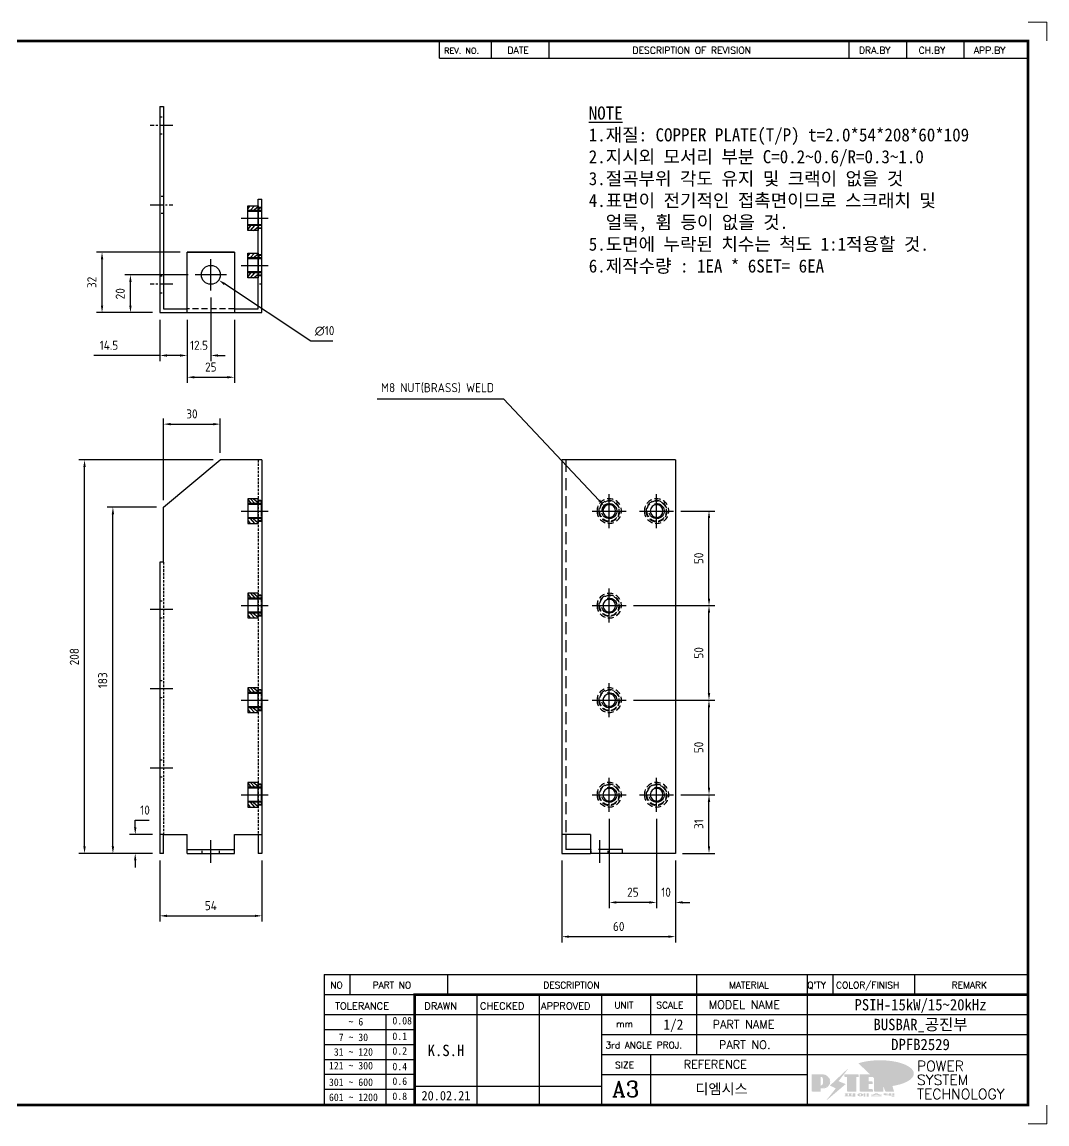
# Model space of a CAD drawing. Header units: millimetres. Extents: x 24815 to 37444, y -10619 to 6020.
# Drawn here: x 29705 to 30246, y -7723 to -7140 of the extents above; entities that cross this region are included whole.
import ezdxf
from ezdxf.enums import TextEntityAlignment as Align

# ---------------------------------------------------------------- set-up
doc = ezdxf.new("R2010")
doc.units = ezdxf.units.MM
for name, pattern in [('CENTER', [50.8, 31.75, -6.35, 6.35, -6.35]), ('CENTER1', [10, 7, -1, 1, -1]), ('HIDDEN', [9.525, 6.35, -3.175]), ('HIDDEN2', [4.7625, 3.175, -1.5875]), ('HIDDENX2', [19.05, 12.7, -6.35]), ('PHANTOMX2', [5, 2.5, -0.5, 0.5, -0.5, 0.5, -0.5])]:
    doc.linetypes.add(name, pattern=pattern)
for name, color, linetype in [('CENTER', 1, 'CENTER'), ('FORMAT-1', 7, 'Continuous'), ('line', 3, 'Continuous'), ('THIN', 3, 'Continuous')]:
    doc.layers.add(name, color=color, linetype=linetype)
doc.styles.add('h1', font='')
doc.styles.add('HAN', font='')
doc.styles.add('RC', font='ROMANC.SHX')
doc.styles.add('ROMANT', font='romant')
doc.styles.get("Standard").update_dxf_attribs({"font": 'ISOCP.SHX', "bigfont": 'WHGTXT.SHX'})
doc.styles.get('h1').set_extended_font_data('New Gulim')
doc.styles.get('HAN').set_extended_font_data('GulimChe')
doc.dimstyles.new('PS-1.5', dxfattribs={"dimscale": 1.5, "dimtxt": 3.2, "dimasz": 2.5, "dimexe": 2, "dimexo": 2.5, "dimgap": 2, "dimtad": 1, "dimtoh": 1, "dimrnd": 0.05, "dimzin": 12, "dimdsep": 46, "dimtxsty": 'Standard', "dimcen": 0, "dimclrt": 2, "dimazin": 3, "dimtfac": 1, "dimtofl": 0, "dimtmove": 0, "dimatfit": 3, "dimfxl": 0.18, "dimtolj": 1, "dimtzin": 0, "dimarcsym": 0})

# ---------------------------------------------------------------- blocks, each defined once
blk = doc.blocks.new('A$C5F1363BC')
at = {"color": 6}
for p, q in [((-1.8, 6.5), (-7.3, 6.5)), ((-7.3, 6.5), (-7.3, -6.5)), ((-1.8, -6.5), (-1.8, 6.5)), ((-7.3, -6.5), (-1.8, -6.5))]:
    blk.add_line(p, q, dxfattribs=at)
for p, q in [((-7.3, 6.27), (-5.73, 4)), ((-5.78, 6.5), (-3.48, 4)), ((-4.24, 6.5), (-1.8, 4.56)), ((-1.99, 6.5), (-1.8, 6.31)), ((-7.3, 4.03), (-7.27, 4)), ((0, 4), (-7.3, 4)), ((-1.8, 4.56), (-1.24, 4)), ((-0.24, 5.25), (0, 5.01)), ((0, -4), (-7.3, -4)), ((-7.3, -4.95), (-5.95, -6.5)), ((-6.01, -4), (-3.71, -6.5)), ((-4.46, -4), (-1.8, -6.16)), ((-2.22, -4), (-1.8, -4.42)), ((-1.8, -4.42), (-0.97, -5.25))]:
    blk.add_line(p, q)
at = {"color": 3}
for p, q in [((0, 3.5), (-7.3, 3.5)), ((0, -3.5), (-7.3, -3.5))]:
    blk.add_line(p, q, dxfattribs=at)
at = {"color": 6, "linetype": 'PHANTOMX2', "ltscale": 0.5}
for p, q in [((-0.3, 5.55), (-1.8, 5.55)), ((0, 5.25), (-0.3, 5.55)), ((0, -5.25), (0, 5.25)), ((-0.3, -5.55), (-1.8, -5.55)), ((0, -5.25), (-0.3, -5.55))]:
    blk.add_line(p, q, dxfattribs=at)
at = {"color": 42}
for p, q in [((0, 5.25), (-1.8, 5.25)), ((0, -5.25), (-1.8, -5.25))]:
    blk.add_line(p, q, dxfattribs=at)
at = {"layer": 'CENTER', "color": 1, "linetype": 'CENTER', "ltscale": 3}
blk.add_line((-10.79, 0), (3.49, 0), dxfattribs=at)
blk = doc.blocks.new('A$C3A6221F5')
at = {"color": 2, "linetype": 'HIDDEN2'}
for radius in [6.5, 5.55, 5.25]:
    blk.add_circle((0, 0), radius, dxfattribs=at)
blk.add_circle((0, 0), 3.32)
at = {"layer": 'CENTER', "color": 1, "linetype": 'CENTER', "ltscale": 3}
for p, q in [((0, -9), (0, 9)), ((9, 0), (-9, 0))]:
    blk.add_line(p, q, dxfattribs=at)
at = {"layer": 'CENTER'}
for p, q in [((0, -7), (0, 7)), ((7, 0), (-7, 0))]:
    blk.add_line(p, q, dxfattribs=at)
at = {"layer": 'THIN'}
blk.add_arc((0, 0), 4, 75, 345, dxfattribs=at)
blk = doc.blocks.new('t3')
for p, q in [((0, 15.88), (46.25, 15.88)), ((0, 15.88), (0, 0)), ((46.25, 15.88), (46.25, 0)), ((0, 0), (46.25, 0))]:
    blk.add_line(p, q)
at = {"color": 1, "style": 'h1'}
for s, p in [('이도면은 (주)피에스텍의', (1.4, 11.29)), ('자산으로서 불법 유출시', (1.4, 6.41)), ('법에 의하여 처벌됨.', (1.4, 1.52))]:
    blk.add_text(s, height=3, dxfattribs=at).set_placement(p)
blk = doc.blocks.new('new LOGO')
at = {"layer": 'line'}
h = blk.add_hatch(color=250, dxfattribs=at)
h.paths.add_polyline_path([(44.5, 69.4), (46.6, 69.4, -0.129793), (52, 68, 0.221832), (43.6, 71.9), (41.5, 71.9), (41.5, 27.9), (43.6, 27.9, 0.02048), (44.5, 28)], flags=17)
h.paths.add_polyline_path([(44.5, 13.9), (57.3, 13.9, 0.72362), (77.1, 73.9, -0.679777), (54.3, 16.4), (41.5, 16.4), (41.5, -0.1), (3, -0.1), (3, -2.6), (44.5, -2.6)])
h.paths.add_polyline_path([(117.9, 14.2), (71.5, -44.4), (77.1, -39.6), (120.8, 15.6), (92, 28.9), (173.3, 106), (177.5, 111.4), (89.1, 27.6)])
h.paths.add_polyline_path([(162.7, 71.9), (162.7, 69.4), (172.5, 69.4), (172.5, 71.9)], flags=17)
h.paths.add_polyline_path([(217.7, 69.4), (230.5, 69.4), (230.5, 80.4), (227.5, 80.4), (227.5, 71.9), (214.7, 71.9), (214.7, -0.1), (175.5, -0.1), (175.5, -2.6), (217.7, -2.6)])
h.paths.add_polyline_path([(297.8, 46.6), (294.8, 46.6), (294.8, 37.4), (276, 37.4), (276, 10.9), (279, 10.9), (279, 34.9), (297.8, 34.9)])
h.paths.add_polyline_path([(300, 8.4), (297, 8.4), (297, -0.1), (237.5, -0.1), (237.5, -2.6), (300, -2.6)])
h.paths.add_polyline_path([(297.8, 80.4), (294.8, 80.4), (294.8, 71.9), (276, 71.9), (276, 49.1), (279, 49.1), (279, 69.4), (297.8, 69.4)])
h.paths.add_polyline_path([(350.2, 80.4), (347.2, 80.4), (347.2, 61.6), (350.2, 63.5)])
h.paths.add_polyline_path([(350.2, 26.7), (347.2, 35.2), (347.2, -0.1), (308.5, -0.1), (308.5, -2.6), (350.2, -2.6)])
h.paths.add_polyline_path([(402.7, 80.4), (396.5, 80.4), (379.6, 66.8), (400.5, -0.1), (361.8, -0.1), (362.7, -2.6), (403.5, -2.6), (382.6, 64.3)])
blk.add_hatch(color=5, dxfattribs=at).paths.add_polyline_path([(166.3, 35), (131, 49), (180.4, 112.7), (92, 28.9), (120.8, 15.6), (74.4, -43)])
h = blk.add_hatch(color=253, dxfattribs=at)
edge = h.paths.add_edge_path()
edge.add_ellipse((333.9, 86.4), major_axis=(-165.9, 0), ratio=0.39426, start_angle=111.5127, end_angle=334.469)
edge.add_ellipse((314.1, 81.2), major_axis=(-153.7, 0), ratio=0.40699, start_angle=121.3066, end_angle=327.7437, ccw=False)
edge.add_line((394, 27.8), (394.7, 25.6))
h = blk.add_hatch(color=1, dxfattribs=at)
h.paths.add_polyline_path([(41.5, 16.4), (54.3, 16.4, 1), (54.3, 82.9), (0, 82.9), (0, -0.1), (41.5, -0.1)])
h.paths.add_polyline_path([(41.5, 27.9), (41.5, 71.9), (43.6, 71.9, -0.414214), (54.6, 60.9), (54.6, 38.9, -0.414214), (43.6, 27.9)], flags=16)
h.paths.add_polyline_path([(214.7, 71.9), (227.5, 71.9), (227.5, 82.9), (159.7, 82.9), (159.7, 71.9), (172.5, 71.9), (172.5, -0.1), (214.7, -0.1)])
h.paths.add_polyline_path([(276, 37.4), (294.8, 37.4), (294.8, 49.1), (276, 49.1), (276, 71.9), (294.8, 71.9), (294.8, 82.9), (234.5, 82.9), (234.5, -0.1), (297, -0.1), (297, 10.9), (276, 10.9)])
h.paths.add_polyline_path([(347.2, 35.2), (359.7, -0.1), (400.5, -0.1), (379.6, 66.8), (399.7, 82.9), (380.6, 82.9), (347.2, 61.6), (347.2, 82.9), (305.5, 82.9), (305.5, -0.1), (347.2, -0.1)])
h = blk.add_hatch(color=250, dxfattribs=at)
edge = h.paths.add_edge_path()
edge.add_ellipse((237.8, -17.6), major_axis=(-14.3, 0), ratio=0.526336, start_angle=192.2456, end_angle=269.0748)
edge.add_line((238.1, -10.1), (237.6, -10.1))
edge.add_ellipse((237.8, -17.6), major_axis=(-14.3, 0), ratio=0.526336, start_angle=270.9252, end_angle=449.0748)
edge.add_line((237.6, -25.1), (238.1, -25.1))
edge.add_ellipse((237.8, -17.6), major_axis=(-14.3, 0), ratio=0.526336, start_angle=450.9252, end_angle=527.7544)
edge.add_line((251.7, -19.2), (254.1, -19.2))
edge.add_line((254.1, -19.2), (254.1, -27.1))
edge.add_line((254.1, -27.1), (263.1, -27.1))
edge.add_line((263.1, -27.1), (263.1, -10.1))
edge.add_line((263.1, -10.1), (254.1, -10.1))
edge.add_line((254.1, -10.1), (254.1, -16))
edge.add_line((254.1, -16), (251.7, -16))
h.paths.add_polyline_path([(241, -16.4), (241, -18.7, -1), (234.4, -18.7), (234.4, -16.4, -1)], flags=16)
h.paths.add_polyline_path([(278.2, -10.1), (268.1, -10.1), (268.1, -27.1), (278.2, -27.1)])
h.paths.add_polyline_path([(310.3, -10.1), (310.3, -11.1, -0.157169), (289.3, -17.5), (294, -19.9, 0.128407), (316.3, -15.9, 0.128407), (338.6, -19.9), (343.3, -17.5, -0.157169), (322.2, -11.1), (322.2, -10.1)])
h.paths.add_polyline_path([(342.1, -25.1), (342.1, -22.3), (290.4, -22.3), (290.4, -25.1)])
h.paths.add_polyline_path([(352, -10.1), (352, -16.2, 0.414214), (354, -18.2), (378.7, -18.2), (378.7, -19.6), (390.2, -19.6), (390.2, -10.1), (378.7, -10.1), (378.7, -13.6), (374.7, -13.6), (374.7, -15.1), (378.7, -15.1), (378.7, -16.2), (364.7, -16.2), (364.7, -15.1), (371.2, -15.1), (371.2, -13.6), (364.7, -13.6), (364.7, -12.6), (374.7, -12.6), (374.7, -10.1)])
h.paths.add_polyline_path([(393.8, -10.1), (393.8, -19.6), (405, -19.6), (405, -10.1)])
h.paths.add_polyline_path([(405, -27.1), (405, -20.9), (356.8, -20.9), (356.8, -23), (391.8, -23), (391.8, -27.1)])
h.paths.add_polyline_path([(200.4, -10.1), (200.4, -22.3), (193.2, -22.3), (193.2, -12.6), (196.6, -12.6), (196.6, -10.1), (161, -10.1), (161, -12.6), (164.5, -12.6), (164.5, -22.3), (161, -22.3), (161, -25.1), (200.4, -25.1), (200.4, -27.1), (213.9, -27.1), (213.9, -10.1)])
h.paths.add_polyline_path([(182, -12.6), (175.6, -12.6), (175.6, -22.3), (182, -22.3)], flags=17)
blk = doc.blocks.new('format-3')
at = {"color": 3, "lineweight": 9}
for p, q in [((0, 286.3), (0, 291.3)), ((5, 291.3), (0, 291.3)), ((414.5, 291.3), (419.5, 291.3)), ((419.5, 286.3), (419.5, 291.3)), ((0, 5), (0, 0)), ((419.5, 5), (419.5, 0)), ((5, 0), (0, 0)), ((414.5, 0), (419.5, 0))]:
    blk.add_line(p, q, dxfattribs=at)
at = {"color": 180}
for p, q in [((258.97, 281.75), (258.97, 286.3)), ((272.71, 281.75), (272.71, 286.3)), ((287.94, 281.75), (287.94, 286.3)), ((367.22, 281.75), (367.22, 286.3)), ((382.45, 281.75), (382.45, 286.3)), ((397.61, 281.75), (397.61, 286.3)), ((258.97, 281.75), (414.5, 281.75)), ((228.5, 39.49), (228.5, 5)), ((228.5, 39.49), (414.5, 39.49)), ((235.29, 39.49), (235.29, 34.21)), ((261.24, 34.21), (261.24, 39.49)), ((326.9, 39.49), (326.9, 34.21)), ((356.11, 39.49), (356.11, 34.21)), ((362.93, 39.49), (362.93, 34.21)), ((384.48, 39.49), (384.48, 34.21)), ((228.5, 34.21), (252.48, 34.21)), ((268.96, 5), (268.96, 34.21)), ((285.45, 5), (285.45, 34.21)), ((301.94, 5), (301.94, 34.21)), ((314.72, 34.21), (314.72, 23.65)), ((326.9, 34.21), (326.9, 18.37)), ((356.11, 34.21), (356.11, 5)), ((228.5, 28.93), (252.48, 28.93)), ((244.89, 5.23), (244.89, 28.93)), ((252.48, 28.93), (414.5, 28.93)), ((228.5, 24.98), (252.48, 24.98)), ((301.94, 23.65), (414.5, 23.65)), ((228.5, 21.03), (252.48, 21.03)), ((301.94, 18.37), (414.5, 18.37)), ((314.72, 18.37), (314.72, 5)), ((228.5, 17.08), (252.48, 17.08)), ((228.5, 13.13), (252.48, 13.13)), ((301.94, 13.09), (356.11, 13.09)), ((228.5, 9.18), (252.48, 9.18)), ((252.48, 9.95), (301.94, 9.95))]:
    blk.add_line(p, q, dxfattribs=at)
at = {"const_width": 0.7}
blk.add_lwpolyline([(252.48, 5), (252.48, 34.21), (414.5, 34.21)], dxfattribs=at)
at = {"layer": 'FORMAT-1', "const_width": 0.7}
blk.add_lwpolyline([(13, 5), (13, 286.3), (414.5, 286.3), (414.5, 5)], close=True, dxfattribs=at)
blk.add_blockref('t3', (13, 5))
at = {"xscale": 0.05400000000000027, "yscale": 0.05400000000000027, "zscale": 0.05400000000000027}
blk.add_blockref('new LOGO', (357.35, 8.65), dxfattribs=at)
at = {"color": 2}
for s, height, style, p in [('REV. NO.', 1.56, 'RC', (260.23, 282.95)), ('DATE', 1.788, 'RC', (276.95, 282.94)), ('DESCRIPTION OF REVISION', 1.7875, 'RC', (309.98, 282.94)), ('DRA.BY', 1.788, 'RC', (369.83, 282.94)), ('CH.BY', 1.788, 'RC', (385.59, 282.94)), ('APP.BY', 1.788, 'RC', (400.18, 282.94)), ('COLOR/FINISH', 1.7424, 'RC', (363.8, 35.83)), ('NO', 1.742, 'RC', (230.16, 35.83)), ('PART NO', 1.742, 'RC', (241.36, 35.83)), ('DESCRIPTION', 1.7424, 'RC', (286.43, 35.83)), ('MATERIAL', 1.742, 'RC', (335.52, 35.83)), ("Q'TY", 1.742, 'RC', (356.17, 35.83)), ('REMARK', 1.742, 'RC', (394.37, 35.83)), (' TOLERANCE', 1.9, 'RC', (230.11, 30.22)), ('DRAWN', 1.9, 'RC', (255, 30.22)), ('CHECKED', 1.9, 'RC', (269.71, 30.22)), ('APPROVED', 1.9, 'RC', (285.8, 30.22)), ('UNIT', 1.742, 'RC', (305.19, 30.55)), ('SCALE', 1.742, 'RC', (316.32, 30.55)), ('MODEL NAME', 2.178, 'RC', (330.12, 30.46)), ('    ~ 6', 2, 'HAN', (229.8, 26.03)), ('0.08', 2, 'HAN', (246.57, 26.31)), ('mm', 1.742, 'RC', (305.67, 25.56)), ('PART NAME', 2.178, 'RC', (331.17, 25.24)), ('  7 ~ 30', 2, 'HAN', (229.8, 21.91)), ('0.1', 2, 'HAN', (246.57, 22.2)), ('3rd ANGLE PROJ.', 1.7424, 'RC', (302.87, 19.97)), ('PART NO.', 2.178, 'RC', (332.84, 19.85)), (' 31 ~ 120', 2, 'HAN', (229.8, 18.04)), ('0.2', 2, 'HAN', (246.57, 18.32)), ('121 ~ 300', 2, 'HAN', (229.8, 14.42)), ('0.4', 2, 'HAN', (246.57, 14.2)), ('SIZE', 1.742, 'RC', (305.39, 14.71)), ('REFERENCE', 2.178, 'RC', (323.52, 14.69)), ('301 ~ 600', 2, 'HAN', (229.8, 10.04)), ('0.6', 2, 'HAN', (246.57, 10.32)), ('601 ~ 1200', 2, 'HAN', (229.8, 6.05)), ('0.8', 2, 'HAN', (246.57, 6.33))]:
    blk.add_text(s, height=height, dxfattribs=dict(at, style=style)).set_placement(p)
at = {"style": 'ROMANT'}
for s, p in [('POWER', (385.15, 13.96)), ('SYSTEM', (385.15, 10.31)), ('TECHNOLOGY', (385.15, 6.56))]:
    blk.add_text(s, height=2.7, dxfattribs=at).set_placement(p)
at = {"color": 2, "lineweight": 25, "style": 'RC'}
blk.add_text('A3', height=4.182, dxfattribs=at).set_placement((304.61, 7.14))
at = {"style": 'HAN'}
for tag, height, p in [('MODEL-NAME', 3, (386.1, 31.53)), ('SCALE', 2.7, (320.81, 26.29)), ('PART-NAME', 3, (386.1, 26.29)), ('DRA-BY', 3, (260.72, 19.44)), ('CH-BY', 3, (277.21, 19.44)), ('APP-BY', 3, (293.7, 19.44)), ('PART-NO', 3, (386.1, 21.01)), ('CH-DATE', 2.5, (277.21, 7.47)), ('관련업체', 3, (333.52, 9.26)), ('DRA-DATE', 2.5, (260.72, 7.47)), ('APP-DATE', 2.5, (293.7, 7.47))]:
    blk.add_attdef(tag, text='', height=height, dxfattribs=at).set_placement(p, align=Align.MIDDLE_CENTER)
blk = doc.blocks.new('*D1383')
at = {"color": 0, "lineweight": -2, "transparency": 16777216}
for p, q in [((29775.87, -7396.66), (29749.88, -7396.66)), ((29752.88, -7575.91), (29752.88, -7400.41)), ((29773.87, -7579.66), (29749.88, -7579.66))]:
    blk.add_line(p, q, dxfattribs=at)
at = {"color": 0, "transparency": 16777216}
for points in [[(29752.25, -7400.41), (29753.5, -7400.41), (29752.88, -7396.66)], [(29752.25, -7575.91), (29753.5, -7575.91), (29752.88, -7579.66)]]:
    blk.add_solid(points, dxfattribs=at)
at = {"layer": 'Defpoints', "color": 0, "transparency": 16777216}
for p in [(29752.88, -7396.66), (29779.62, -7396.66), (29777.62, -7579.66)]:
    blk.add_point(p, dxfattribs=at)
at = {"color": 2, "transparency": 16777216, "insert": (29747.48, -7488.16), "char_height": 4.8, "attachment_point": 5, "rotation": 90}
blk.add_mtext('\\A1;183', dxfattribs=at)
blk = doc.blocks.new('*D1384')
at = {"color": 0, "lineweight": -2, "transparency": 16777216}
for p, q in [((29805.87, -7371.66), (29734.88, -7371.66)), ((29737.88, -7575.91), (29737.88, -7375.41)), ((29773.87, -7579.66), (29734.88, -7579.66))]:
    blk.add_line(p, q, dxfattribs=at)
at = {"color": 0, "transparency": 16777216}
for points in [[(29737.25, -7375.41), (29738.5, -7375.41), (29737.88, -7371.66)], [(29737.25, -7575.91), (29738.5, -7575.91), (29737.88, -7579.66)]]:
    blk.add_solid(points, dxfattribs=at)
at = {"layer": 'Defpoints', "color": 0, "transparency": 16777216}
for p in [(29737.88, -7371.66), (29809.62, -7371.66), (29777.62, -7579.66)]:
    blk.add_point(p, dxfattribs=at)
at = {"color": 2, "transparency": 16777216, "insert": (29732.48, -7475.66), "char_height": 4.8, "attachment_point": 5, "rotation": 90}
blk.add_mtext('\\A1;208', dxfattribs=at)
blk = doc.blocks.new('*D1385')
at = {"color": 0, "lineweight": -2, "transparency": 16777216}
for p, q in [((29777.62, -7297.52), (29777.62, -7319.41)), ((29792.12, -7297.52), (29792.12, -7319.41)), ((29777.62, -7316.41), (29742.88, -7316.41)), ((29788.37, -7316.41), (29781.37, -7316.41))]:
    blk.add_line(p, q, dxfattribs=at)
at = {"color": 0, "transparency": 16777216}
for points in [[(29781.37, -7315.78), (29781.37, -7317.03), (29777.62, -7316.41)], [(29788.37, -7315.78), (29788.37, -7317.03), (29792.12, -7316.41)]]:
    blk.add_solid(points, dxfattribs=at)
at = {"layer": 'Defpoints', "color": 0, "transparency": 16777216}
for p in [(29777.62, -7293.77), (29792.12, -7293.77), (29792.12, -7316.41)]:
    blk.add_point(p, dxfattribs=at)
at = {"color": 2, "transparency": 16777216, "insert": (29750.78, -7311.01), "char_height": 4.8, "attachment_point": 5}
blk.add_mtext('\\A1;14.5', dxfattribs=at)
blk = doc.blocks.new('*D1386')
at = {"color": 0, "lineweight": -2, "transparency": 16777216}
for p, q in [((29804.62, -7285.75), (29804.62, -7319.41)), ((29792.12, -7297.52), (29792.12, -7319.41)), ((29788.37, -7316.41), (29784.62, -7316.41)), ((29808.37, -7316.41), (29812.12, -7316.41))]:
    blk.add_line(p, q, dxfattribs=at)
at = {"color": 0, "transparency": 16777216}
for points in [[(29788.37, -7315.78), (29788.37, -7317.03), (29792.12, -7316.41)], [(29808.37, -7315.78), (29808.37, -7317.03), (29804.62, -7316.41)]]:
    blk.add_solid(points, dxfattribs=at)
at = {"layer": 'Defpoints', "color": 0, "transparency": 16777216}
for p in [(29804.62, -7282), (29792.12, -7293.77), (29804.62, -7316.41)]:
    blk.add_point(p, dxfattribs=at)
at = {"color": 2, "transparency": 16777216, "insert": (29798.37, -7311.01), "char_height": 4.8, "attachment_point": 5}
blk.add_mtext('\\A1;12.5', dxfattribs=at)
blk = doc.blocks.new('*D1387')
at = {"color": 0, "lineweight": -2, "transparency": 16777216}
for p, q in [((29792.64, -7273.77), (29759.13, -7273.77)), ((29762.13, -7290.02), (29762.13, -7277.52)), ((29773.87, -7293.77), (29759.13, -7293.77))]:
    blk.add_line(p, q, dxfattribs=at)
at = {"color": 0, "transparency": 16777216}
for points in [[(29761.51, -7277.52), (29762.76, -7277.52), (29762.13, -7273.77)], [(29761.51, -7290.02), (29762.76, -7290.02), (29762.13, -7293.77)]]:
    blk.add_solid(points, dxfattribs=at)
at = {"layer": 'Defpoints', "color": 0, "transparency": 16777216}
for p in [(29762.13, -7273.77), (29796.39, -7273.77), (29777.62, -7293.77)]:
    blk.add_point(p, dxfattribs=at)
at = {"color": 2, "transparency": 16777216, "insert": (29756.73, -7283.77), "char_height": 4.8, "attachment_point": 5, "rotation": 90}
blk.add_mtext('\\A1;20', dxfattribs=at)
blk = doc.blocks.new('*D1388')
at = {"color": 0, "lineweight": -2, "transparency": 16777216}
for p, q in [((29788.37, -7261.77), (29744.13, -7261.77)), ((29747.13, -7290.02), (29747.13, -7265.52)), ((29773.87, -7293.77), (29744.13, -7293.77))]:
    blk.add_line(p, q, dxfattribs=at)
at = {"color": 0, "transparency": 16777216}
for points in [[(29746.51, -7265.52), (29747.76, -7265.52), (29747.13, -7261.77)], [(29746.51, -7290.02), (29747.76, -7290.02), (29747.13, -7293.77)]]:
    blk.add_solid(points, dxfattribs=at)
at = {"layer": 'Defpoints', "color": 0, "transparency": 16777216}
for p in [(29747.13, -7261.77), (29792.12, -7261.77), (29777.62, -7293.77)]:
    blk.add_point(p, dxfattribs=at)
at = {"color": 2, "transparency": 16777216, "insert": (29741.73, -7277.77), "char_height": 4.8, "attachment_point": 5, "rotation": 90}
blk.add_mtext('\\A1;32', dxfattribs=at)
blk = doc.blocks.new('*D1389')
at = {"color": 0, "lineweight": -2, "transparency": 16777216}
for p, q in [((29792.12, -7297.52), (29792.12, -7330.92)), ((29817.12, -7297.52), (29817.12, -7330.92)), ((29795.87, -7327.92), (29813.37, -7327.92))]:
    blk.add_line(p, q, dxfattribs=at)
at = {"color": 0, "transparency": 16777216}
for points in [[(29795.87, -7327.3), (29795.87, -7328.55), (29792.12, -7327.92)], [(29813.37, -7327.3), (29813.37, -7328.55), (29817.12, -7327.92)]]:
    blk.add_solid(points, dxfattribs=at)
at = {"layer": 'Defpoints', "color": 0, "transparency": 16777216}
for p in [(29792.12, -7293.77), (29817.12, -7293.77), (29817.12, -7327.92)]:
    blk.add_point(p, dxfattribs=at)
at = {"color": 2, "transparency": 16777216, "insert": (29804.62, -7322.52), "char_height": 4.8, "attachment_point": 5}
blk.add_mtext('\\A1;25', dxfattribs=at)
blk = doc.blocks.new('*D1390')
at = {"color": 0, "lineweight": -2, "transparency": 16777216}
for p, q in [((29857.41, -7308.83), (29811.91, -7278.61)), ((29869.05, -7308.83), (29857.41, -7308.83))]:
    blk.add_line(p, q, dxfattribs=at)
at = {"color": 0, "transparency": 16777216}
blk.add_solid([(29812.25, -7278.09), (29811.56, -7279.13), (29808.78, -7276.54)], dxfattribs=at)
at = {"layer": 'Defpoints', "color": 0, "transparency": 16777216}
for p in [(29800.45, -7271.01), (29808.78, -7276.54)]:
    blk.add_point(p, dxfattribs=at)
at = {"color": 2, "transparency": 16777216, "insert": (29864.73, -7303.43), "char_height": 4.8, "attachment_point": 5}
blk.add_mtext('\\A1;∅10', dxfattribs=at)
blk = doc.blocks.new('*D1380')
at = {"color": 0, "lineweight": -2, "transparency": 16777216}
for p, q in [((29779.62, -7392.91), (29779.62, -7349.71)), ((29809.62, -7367.91), (29809.62, -7349.71)), ((29783.37, -7352.71), (29805.87, -7352.71))]:
    blk.add_line(p, q, dxfattribs=at)
at = {"color": 0, "transparency": 16777216}
for points in [[(29783.37, -7352.09), (29783.37, -7353.34), (29779.62, -7352.71)], [(29805.87, -7352.09), (29805.87, -7353.34), (29809.62, -7352.71)]]:
    blk.add_solid(points, dxfattribs=at)
at = {"layer": 'Defpoints', "color": 0, "transparency": 16777216}
for p in [(29809.62, -7352.71), (29809.62, -7371.66), (29779.62, -7396.66)]:
    blk.add_point(p, dxfattribs=at)
at = {"color": 2, "transparency": 16777216, "insert": (29794.62, -7347.31), "char_height": 4.8, "attachment_point": 5}
blk.add_mtext('\\A1;30', dxfattribs=at)
blk = doc.blocks.new('*D1381')
at = {"color": 0, "lineweight": -2, "transparency": 16777216}
for p, q in [((29764.67, -7565.91), (29764.67, -7562.16)), ((29764.67, -7562.16), (29771.99, -7562.16)), ((29773.87, -7569.66), (29761.67, -7569.66)), ((29773.87, -7579.66), (29761.67, -7579.66)), ((29764.67, -7583.41), (29764.67, -7587.16))]:
    blk.add_line(p, q, dxfattribs=at)
at = {"color": 0, "transparency": 16777216}
for points in [[(29764.04, -7565.91), (29765.29, -7565.91), (29764.67, -7569.66)], [(29764.04, -7583.41), (29765.29, -7583.41), (29764.67, -7579.66)]]:
    blk.add_solid(points, dxfattribs=at)
at = {"layer": 'Defpoints', "color": 0, "transparency": 16777216}
for p in [(29764.67, -7569.66), (29777.62, -7569.66), (29777.62, -7579.66)]:
    blk.add_point(p, dxfattribs=at)
at = {"color": 2, "transparency": 16777216, "insert": (29769.83, -7556.76), "char_height": 4.8, "attachment_point": 5}
blk.add_mtext('\\A1;10', dxfattribs=at)
blk = doc.blocks.new('*D1382')
at = {"color": 0, "lineweight": -2, "transparency": 16777216}
for p, q in [((30040.15, -7561.41), (30040.15, -7608.59)), ((30050.15, -7583.41), (30050.15, -7608.59)), ((30036.4, -7605.59), (30032.65, -7605.59)), ((30053.9, -7605.59), (30057.65, -7605.59))]:
    blk.add_line(p, q, dxfattribs=at)
at = {"color": 0, "transparency": 16777216}
for points in [[(30036.4, -7604.96), (30036.4, -7606.21), (30040.15, -7605.59)], [(30053.9, -7604.96), (30053.9, -7606.21), (30050.15, -7605.59)]]:
    blk.add_solid(points, dxfattribs=at)
at = {"layer": 'Defpoints', "color": 0, "transparency": 16777216}
for p in [(30040.15, -7557.66), (30050.15, -7579.66), (30040.15, -7605.59)]:
    blk.add_point(p, dxfattribs=at)
at = {"color": 2, "transparency": 16777216, "insert": (30045.15, -7600.19), "char_height": 4.8, "attachment_point": 5}
blk.add_mtext('\\A1;10', dxfattribs=at)
blk = doc.blocks.new('*D1372')
at = {"color": 0, "lineweight": -2, "transparency": 16777216}
for p, q in [((30015.15, -7561.41), (30015.15, -7608.59)), ((30040.15, -7561.41), (30040.15, -7608.59)), ((30036.4, -7605.59), (30018.9, -7605.59))]:
    blk.add_line(p, q, dxfattribs=at)
at = {"color": 0, "transparency": 16777216}
for points in [[(30018.9, -7604.96), (30018.9, -7606.21), (30015.15, -7605.59)], [(30036.4, -7604.96), (30036.4, -7606.21), (30040.15, -7605.59)]]:
    blk.add_solid(points, dxfattribs=at)
at = {"layer": 'Defpoints', "color": 0, "transparency": 16777216}
for p in [(30015.15, -7557.66), (30040.15, -7557.66), (30015.15, -7605.59)]:
    blk.add_point(p, dxfattribs=at)
at = {"color": 2, "transparency": 16777216, "insert": (30027.65, -7600.19), "char_height": 4.8, "attachment_point": 5}
blk.add_mtext('\\A1;25', dxfattribs=at)
blk = doc.blocks.new('*D1373')
at = {"color": 0, "lineweight": -2, "transparency": 16777216}
for p, q in [((30052.9, -7548.66), (30070.85, -7548.66)), ((30067.85, -7575.91), (30067.85, -7552.41)), ((30053.9, -7579.66), (30070.85, -7579.66))]:
    blk.add_line(p, q, dxfattribs=at)
at = {"color": 0, "transparency": 16777216}
for points in [[(30067.23, -7552.41), (30068.48, -7552.41), (30067.85, -7548.66)], [(30067.23, -7575.91), (30068.48, -7575.91), (30067.85, -7579.66)]]:
    blk.add_solid(points, dxfattribs=at)
at = {"layer": 'Defpoints', "color": 0, "transparency": 16777216}
for p in [(30049.15, -7548.66), (30067.85, -7548.66), (30050.15, -7579.66)]:
    blk.add_point(p, dxfattribs=at)
at = {"color": 2, "transparency": 16777216, "insert": (30062.45, -7564.16), "char_height": 4.8, "attachment_point": 5, "rotation": 90}
blk.add_mtext('\\A1;31', dxfattribs=at)
blk = doc.blocks.new('*D1374')
at = {"color": 0, "lineweight": -2, "transparency": 16777216}
for p, q in [((30027.9, -7498.66), (30070.85, -7498.66)), ((30067.85, -7544.91), (30067.85, -7502.41)), ((30052.9, -7548.66), (30070.85, -7548.66))]:
    blk.add_line(p, q, dxfattribs=at)
at = {"color": 0, "transparency": 16777216}
for points in [[(30067.23, -7502.41), (30068.48, -7502.41), (30067.85, -7498.66)], [(30067.23, -7544.91), (30068.48, -7544.91), (30067.85, -7548.66)]]:
    blk.add_solid(points, dxfattribs=at)
at = {"layer": 'Defpoints', "color": 0, "transparency": 16777216}
for p in [(30024.15, -7498.66), (30067.85, -7498.66), (30049.15, -7548.66)]:
    blk.add_point(p, dxfattribs=at)
at = {"color": 2, "transparency": 16777216, "insert": (30062.45, -7523.66), "char_height": 4.8, "attachment_point": 5, "rotation": 90}
blk.add_mtext('\\A1;50', dxfattribs=at)
blk = doc.blocks.new('*D1375')
at = {"color": 0, "lineweight": -2, "transparency": 16777216}
for p, q in [((30027.9, -7448.66), (30070.85, -7448.66)), ((30067.85, -7494.91), (30067.85, -7452.41)), ((30027.9, -7498.66), (30070.85, -7498.66))]:
    blk.add_line(p, q, dxfattribs=at)
at = {"color": 0, "transparency": 16777216}
for points in [[(30067.23, -7452.41), (30068.48, -7452.41), (30067.85, -7448.66)], [(30067.23, -7494.91), (30068.48, -7494.91), (30067.85, -7498.66)]]:
    blk.add_solid(points, dxfattribs=at)
at = {"layer": 'Defpoints', "color": 0, "transparency": 16777216}
for p in [(30024.15, -7448.66), (30067.85, -7448.66), (30024.15, -7498.66)]:
    blk.add_point(p, dxfattribs=at)
at = {"color": 2, "transparency": 16777216, "insert": (30062.45, -7473.66), "char_height": 4.8, "attachment_point": 5, "rotation": 90}
blk.add_mtext('\\A1;50', dxfattribs=at)
blk = doc.blocks.new('*D1376')
at = {"color": 0, "lineweight": -2, "transparency": 16777216}
for p, q in [((30052.9, -7398.66), (30070.85, -7398.66)), ((30067.85, -7444.91), (30067.85, -7402.41)), ((30027.9, -7448.66), (30070.85, -7448.66))]:
    blk.add_line(p, q, dxfattribs=at)
at = {"color": 0, "transparency": 16777216}
for points in [[(30067.23, -7402.41), (30068.48, -7402.41), (30067.85, -7398.66)], [(30067.23, -7444.91), (30068.48, -7444.91), (30067.85, -7448.66)]]:
    blk.add_solid(points, dxfattribs=at)
at = {"layer": 'Defpoints', "color": 0, "transparency": 16777216}
for p in [(30049.15, -7398.66), (30067.85, -7398.66), (30024.15, -7448.66)]:
    blk.add_point(p, dxfattribs=at)
at = {"color": 2, "transparency": 16777216, "insert": (30062.45, -7423.66), "char_height": 4.8, "attachment_point": 5, "rotation": 90}
blk.add_mtext('\\A1;50', dxfattribs=at)
blk = doc.blocks.new('*D1377')
at = {"color": 0, "lineweight": -2, "transparency": 16777216}
for p, q in [((29990.15, -7583.41), (29990.15, -7626.69)), ((30050.15, -7583.41), (30050.15, -7626.69)), ((30046.4, -7623.69), (29993.9, -7623.69))]:
    blk.add_line(p, q, dxfattribs=at)
at = {"color": 0, "transparency": 16777216}
for points in [[(29993.9, -7623.06), (29993.9, -7624.31), (29990.15, -7623.69)], [(30046.4, -7623.06), (30046.4, -7624.31), (30050.15, -7623.69)]]:
    blk.add_solid(points, dxfattribs=at)
at = {"layer": 'Defpoints', "color": 0, "transparency": 16777216}
for p in [(29990.15, -7579.66), (30050.15, -7579.66), (29990.15, -7623.69)]:
    blk.add_point(p, dxfattribs=at)
at = {"color": 2, "transparency": 16777216, "insert": (30020.15, -7618.29), "char_height": 4.8, "attachment_point": 5}
blk.add_mtext('\\A1;60', dxfattribs=at)
blk = doc.blocks.new('*D1379')
at = {"color": 0, "lineweight": -2, "transparency": 16777216}
for p, q in [((29892.59, -7339.3), (29959.18, -7339.3)), ((29959.18, -7339.3), (30009.84, -7393.03))]:
    blk.add_line(p, q, dxfattribs=at)
blk.add_arc((30015.15, -7398.66), 4, 105, 176.28852, dxfattribs=at)
at = {"color": 0, "transparency": 16777216}
blk.add_solid([(30010.29, -7392.6), (30009.38, -7393.45), (30012.41, -7395.75)], dxfattribs=at)
at = {"layer": 'Defpoints', "color": 0, "transparency": 16777216}
for p in [(30012.41, -7395.75), (30017.9, -7401.57)]:
    blk.add_point(p, dxfattribs=at)
at = {"color": 2, "transparency": 16777216, "insert": (29924.38, -7333.66), "char_height": 4.8, "attachment_point": 5}
blk.add_mtext('\\A1;M8 NUT(BRASS) WELD', dxfattribs=at)
blk = doc.blocks.new('*D1391')
at = {"color": 0, "lineweight": -2, "transparency": 16777216}
for p, q in [((29777.62, -7583.41), (29777.62, -7615.68)), ((29831.62, -7583.41), (29831.62, -7615.68)), ((29781.37, -7612.68), (29827.87, -7612.68))]:
    blk.add_line(p, q, dxfattribs=at)
at = {"color": 0, "transparency": 16777216}
for points in [[(29781.37, -7612.06), (29781.37, -7613.31), (29777.62, -7612.68)], [(29827.87, -7612.06), (29827.87, -7613.31), (29831.62, -7612.68)]]:
    blk.add_solid(points, dxfattribs=at)
at = {"layer": 'Defpoints', "color": 0, "transparency": 16777216}
for p in [(29777.62, -7579.66), (29831.62, -7579.66), (29831.62, -7612.68)]:
    blk.add_point(p, dxfattribs=at)
at = {"color": 2, "transparency": 16777216, "insert": (29804.62, -7607.28), "char_height": 4.8, "attachment_point": 5}
blk.add_mtext('\\A1;54', dxfattribs=at)

msp = doc.modelspace()

# ---------------------------------------------------------------- linework, layer by layer
at = {"color": 6}
for p, q in [((29777.62008, -7184.7714), (29777.62008, -7293.7714)), ((29777.62008, -7184.7714), (29779.62008, -7184.7714)), ((29779.62008, -7184.7714), (29779.62008, -7291.7714)), ((29829.62008, -7291.7714), (29829.62008, -7233.7714)), ((29829.62008, -7233.7714), (29831.62008, -7233.7714)), ((29831.62008, -7293.7714), (29831.62008, -7233.7714)), ((29792.12008, -7293.7714), (29792.12008, -7261.7714)), ((29792.12008, -7261.7714), (29817.12008, -7261.7714)), ((29817.12008, -7261.7714), (29792.12008, -7261.7714)), ((29817.12008, -7261.7714), (29817.12008, -7293.7714)), ((29777.62008, -7293.7714), (29831.62008, -7293.7714)), ((29779.62008, -7291.7714), (29792.12008, -7291.7714)), ((29817.12008, -7291.7714), (29829.62008, -7291.7714)), ((29779.62008, -7396.6641), (29809.62008, -7371.6641)), ((29829.62008, -7371.6641), (29809.62008, -7371.6641)), ((29831.62008, -7371.6641), (29829.62008, -7371.6641)), ((29831.62008, -7371.6641), (29831.62008, -7579.6641)), ((29990.15301, -7371.6641), (29990.15301, -7569.6641)), ((30050.15301, -7371.6641), (29990.15301, -7371.6641)), ((30050.15301, -7371.6641), (30050.15301, -7579.6641)), ((29779.62008, -7425.6641), (29779.62008, -7396.6641)), ((29777.62008, -7425.6641), (29777.62008, -7579.6641)), ((29779.62008, -7425.6641), (29777.62008, -7425.6641)), ((29779.62008, -7569.6641), (29792.12008, -7569.6641)), ((29779.62008, -7579.6641), (29779.62008, -7569.6641)), ((29792.12008, -7579.6641), (29792.12008, -7569.6641)), ((29817.12008, -7569.6641), (29829.62008, -7569.6641)), ((29817.12008, -7579.6641), (29817.12008, -7569.6641)), ((29829.62008, -7569.6641), (29829.62008, -7579.6641)), ((30005.15301, -7569.6641, -0.00071), (29990.15301, -7569.6641, -0.00071)), ((29990.15301, -7569.6641), (29990.15301, -7579.6641)), ((29992.15301, -7569.6641), (29992.15301, -7577.6641)), ((30005.15301, -7569.6641, -0.00071), (30005.15301, -7579.6641, -0.00071)), ((29792.12008, -7577.6641), (29817.12008, -7577.6641)), ((30005.15301, -7577.6641), (29992.15301, -7577.6641)), ((29779.62008, -7579.6641), (29777.62008, -7579.6641)), ((29792.12008, -7579.6641), (29817.12008, -7579.6641)), ((29831.62008, -7579.6641), (29829.62008, -7579.6641)), ((29990.15301, -7579.6641), (30005.15301, -7579.6641)), ((30050.15301, -7579.6641), (30005.15301, -7579.6641, -0.00071))]:
    msp.add_line(p, q, dxfattribs=at)
at = {"color": 1, "linetype": 'CENTER1'}
for p, q in [((29784.62008, -7194.7714, -0.0001), (29772.62008, -7194.7714, -0.0001)), ((29772.62008, -7236.7714, -0.0001), (29784.62008, -7236.7714, -0.0001)), ((29784.62008, -7278.7714, -0.0001), (29772.62008, -7278.7714, -0.0001))]:
    msp.add_line(p, q, dxfattribs=at)
at = {"color": 2, "linetype": 'HIDDEN', "ltscale": 0.2}
for p, q in [((29777.62008, -7190.2714, -0.0001), (29779.62008, -7190.2714, -0.0001)), ((29777.62008, -7199.2714, -0.0001), (29779.62008, -7199.2714, -0.0001)), ((29779.62008, -7232.2714, -0.0001), (29777.62008, -7232.2714, -0.0001)), ((29779.62008, -7241.2714, -0.0001), (29777.62008, -7241.2714, -0.0001)), ((29777.62008, -7274.2714, -0.0001), (29779.62008, -7274.2714, -0.0001)), ((29831.62008, -7278.7714), (29829.62008, -7278.7714)), ((29777.62352, -7283.2714, -0.0001), (29779.62352, -7283.2714, -0.0001)), ((29829.62008, -7371.6641), (29829.62008, -7569.6641)), ((29779.62008, -7425.6641), (29779.62008, -7569.6641)), ((29777.62008, -7446.1641), (29779.62008, -7446.1641)), ((29777.62008, -7455.1641), (29779.62008, -7455.1641)), ((29777.62008, -7488.1641), (29779.62008, -7488.1641)), ((29777.62008, -7497.1641), (29779.62008, -7497.1641)), ((29777.62008, -7530.1641), (29779.62008, -7530.1641)), ((29777.62008, -7539.1641), (29779.62008, -7539.1641)), ((29800.12008, -7579.6641, -0.00001), (29800.12008, -7577.6641, -0.00001)), ((29809.12008, -7579.6641, -0.00001), (29809.12008, -7577.6641, -0.00001)), ((30005.65301, -7579.6641, -0.00001), (30005.65301, -7577.6641, -0.00001)), ((30014.65301, -7579.6641, -0.00001), (30014.65301, -7577.6641, -0.00001))]:
    msp.add_line(p, q, dxfattribs=at)
at = {"color": 1, "linetype": 'CENTER', "ltscale": 3}
for p, q in [((29804.62008, -7281.99781), (29804.62008, -7265.54499)), ((29812.84649, -7273.7714), (29796.39366, -7273.7714)), ((29784.62008, -7450.6641), (29772.62008, -7450.6641)), ((29784.62008, -7492.6641), (29772.62008, -7492.6641)), ((29784.62008, -7534.6641), (29772.62008, -7534.6641)), ((29804.62008, -7584.6641), (29804.62008, -7572.6641)), ((30010.15301, -7584.6641), (30010.15301, -7572.6641))]:
    msp.add_line(p, q, dxfattribs=at)
at = {"color": 2, "linetype": 'HIDDEN2'}
msp.add_line((29817.12008, -7291.7714), (29792.12008, -7291.7714), dxfattribs=at)
at = {"color": 2, "linetype": 'HIDDEN'}
msp.add_line((29992.15301, -7371.6641), (29992.15301, -7569.6641), dxfattribs=at)
at = {"color": 2}
for p, q in [((29779.62008, -7569.6641), (29777.62008, -7569.6641)), ((29829.62008, -7569.6641), (29831.62008, -7569.6641))]:
    msp.add_line(p, q, dxfattribs=at)
at = {"color": 2, "linetype": 'HIDDENX2'}
for p, q in [((30022.15301, -7577.6641), (30005.15301, -7577.6641)), ((30022.15301, -7579.6641), (30022.15301, -7577.6641))]:
    msp.add_line(p, q, dxfattribs=at)
at = {"color": 6}
for centre in [(29804.61835, -7273.7714), (29804.62008, -7273.7714)]:
    msp.add_circle(centre, 5, dxfattribs=at)

# ---------------------------------------------------------------- block references
ref = msp.add_blockref('format-3', (29407.43122, -7722.71426), dxfattribs=dict(xscale=2, yscale=2, zscale=2))
ref.add_attrib('DRA-DATE', '20.02.21', dxfattribs={"height": 5, "style": 'HAN'}).set_placement((29928.87129, -7707.76426), align=Align.MIDDLE_CENTER)
ref.add_attrib('DRA-BY', 'K.S.H', dxfattribs={"height": 6, "style": 'HAN'}).set_placement((29928.87129, -7683.83002), align=Align.MIDDLE_CENTER)
ref.add_attrib('MODEL-NAME', 'PSIH-15kW/15~20kHz', dxfattribs={"lineweight": 35, "height": 6, "style": 'HAN'}).set_placement((30179.62219, -7659.66404), align=Align.MIDDLE_CENTER)
ref.add_attrib('PART-NAME', 'BUSBAR_공진부', dxfattribs={"lineweight": 35, "height": 6, "style": 'HAN'}).set_placement((30179.62219, -7670.12578), align=Align.MIDDLE_CENTER)
ref.add_attrib('PART-NO', 'DPFB2529', dxfattribs={"lineweight": 35, "height": 6, "style": 'HAN'}).set_placement((30179.62219, -7680.68578), align=Align.MIDDLE_CENTER)
ref.add_attrib('SCALE', '1/2', dxfattribs={"height": 5.4, "style": 'HAN'}).set_placement((30049.0474, -7670.12578), align=Align.MIDDLE_CENTER)
ref.add_attrib('관련업체', '디엠시스', dxfattribs={"height": 5.5, "style": 'HAN'}).set_placement((30074.47782, -7704.18889), align=Align.MIDDLE_CENTER)
at = {"ltscale": 10, "xscale": -1, "rotation": 180}
for p in [(29831.42012, -7243.7714), (29831.42008, -7268.7714)]:
    msp.add_blockref('A$C5F1363BC', p, dxfattribs=at)
at = {"ltscale": 10}
for p in [(29831.42008, -7398.6641), (29831.42008, -7448.6641), (29831.42008, -7498.6641), (29831.42008, -7548.6641)]:
    msp.add_blockref('A$C5F1363BC', p, dxfattribs=at)
at = {"ltscale": 10, "xscale": -1}
for p in [(30015.15301, -7398.6641), (30040.15301, -7398.6641), (30015.15301, -7448.6641), (30015.15301, -7498.6641), (30015.15301, -7548.6641), (30040.15301, -7548.6641)]:
    msp.add_blockref('A$C3A6221F5', p, dxfattribs=at)

# ---------------------------------------------------------------- texts
at = {"color": 2, "insert": (30004.31054, -7184.75544), "char_height": 6.93, "width": 278.9893215, "attachment_point": 1, "style": 'HAN'}
msp.add_mtext('{\\LNOTE\\P}1.재질: COPPER PLATE(T/P) t=2.0*54*208*60*109\\P2.지시외 모서리 부분 C=0.2~0.6/R=0.3~1.0\\P3.절곡부위 각도 유지 및 크랙이 없을 것\\P4.표면이 전기적인 접촉면이므로 스크래치 및\\P  얼룩, 휨 등이 없을 것.\\P5.도면에 누락된 치수는 척도 1:1적용할 것.\\P{\\C1;6.제작수량 : 1EA * 6SET= 6EA}', dxfattribs=at)

# ---------------------------------------------------------------- dimensions: what is measured, and where the dimension line sits
for base, p1, p2, angle, picture, middle in [((29747.13008, -7261.7714), (29777.62008, -7293.7714), (29792.12008, -7261.7714), 270, '*D1388', (29741.72961, -7277.7714)), ((29762.13008, -7273.7714), (29777.62008, -7293.7714), (29796.39366, -7273.7714), 270, '*D1387', (29756.72961, -7283.7714)), ((29737.87871, -7371.6641), (29777.62008, -7579.6641), (29809.62008, -7371.6641), 90, '*D1384', (29732.47823, -7475.6641)), ((29752.87871, -7396.6641), (29777.62008, -7579.6641), (29779.62008, -7396.6641), 90, '*D1383', (29747.47871, -7488.1641)), ((30067.85207, -7548.6641), (30050.15301, -7579.6641), (30049.15301, -7548.6641), 90, '*D1373', (30062.45207, -7564.1641)), ((29764.66647, -7569.6641), (29777.62008, -7579.6641), (29777.62008, -7569.6641), 90, '*D1381', (29769.82836, -7556.7641)), ((29990.15301, -7623.68622), (30050.15301, -7579.6641), (29990.15301, -7579.6641), 180, '*D1377', (30020.15301, -7618.28622))]:
    dim = msp.add_linear_dim(base=base, p1=p1, p2=p2, angle=angle, dimstyle='PS-1.5')
    dim.commit()
    dim.dimension.update_dxf_attribs({"geometry": picture, "text_midpoint": middle})
dim = msp.add_diameter_dim_2p(p1=(29800.45305, -7271.0055), p2=(29808.78366, -7276.5373), dimstyle='PS-1.5')
dim.commit()
dim.dimension.update_dxf_attribs({"geometry": '*D1390', "text_midpoint": (29864.7307, -7308.82597), "dimtype": 163})
dim = msp.add_linear_dim(base=(29804.62008, -7316.40588), p1=(29792.12008, -7293.7714), p2=(29804.62008, -7281.99781), dimstyle='PS-1.5', override={"dimtmove": 1})
dim.commit()
dim.dimension.update_dxf_attribs({"geometry": '*D1386', "text_midpoint": (29798.37008, -7316.40588), "dimtype": 160})
dim = msp.add_linear_dim(base=(29792.12008, -7316.40588), p1=(29777.62008, -7293.7714), p2=(29792.12008, -7293.7714), dimstyle='PS-1.5')
dim.commit()
dim.dimension.update_dxf_attribs({"geometry": '*D1385', "text_midpoint": (29750.77581, -7316.40588), "dimtype": 160})
for base, p1, p2, picture, middle in [((29817.12008, -7327.92055), (29792.12008, -7293.7714), (29817.12008, -7293.7714), '*D1389', (29804.62008, -7322.52008)), ((29809.62008, -7352.71212), (29779.62008, -7396.6641), (29809.62008, -7371.6641), '*D1380', (29794.62008, -7347.31212)), ((29831.62008, -7612.68141), (29777.62008, -7579.6641), (29831.62008, -7579.6641), '*D1391', (29804.62008, -7607.28141))]:
    dim = msp.add_linear_dim(base=base, p1=p1, p2=p2, dimstyle='PS-1.5')
    dim.commit()
    dim.dimension.update_dxf_attribs({"geometry": picture, "text_midpoint": middle})
dim = msp.add_diameter_dim_2p(p1=(30017.89713, -7401.57439), p2=(30012.40889, -7395.7538), text='<> NUT(BRASS) WELD', dimstyle='PS-1.5', override={"dimpost": 'M<>'})
dim.commit()
dim.dimension.update_dxf_attribs({"geometry": '*D1379', "text_midpoint": (29924.3844, -7339.30278), "dimtype": 163})
for base, p1, p2, angle, picture, middle in [((30067.85207, -7398.6641), (30024.15301, -7448.6641), (30049.15301, -7398.6641), 90, '*D1376', (30062.45207, -7423.6641)), ((30067.85207, -7448.6641), (30024.15301, -7498.6641), (30024.15301, -7448.6641), 90, '*D1375', (30062.45207, -7473.6641)), ((30067.85207, -7498.6641), (30049.15301, -7548.6641), (30024.15301, -7498.6641), 90, '*D1374', (30062.45207, -7523.6641)), ((30015.15301, -7605.58786), (30040.15301, -7557.6641), (30015.15301, -7557.6641), 180, '*D1372', (30027.65301, -7600.18739))]:
    dim = msp.add_linear_dim(base=base, p1=p1, p2=p2, angle=angle, dimstyle='PS-1.5', override={"dimtmove": 1})
    dim.commit()
    dim.dimension.update_dxf_attribs({"geometry": picture, "text_midpoint": middle})
dim = msp.add_linear_dim(base=(30040.15301, -7605.58786), p1=(30050.15301, -7579.6641), p2=(30040.15301, -7557.6641), angle=180, dimstyle='PS-1.5')
dim.commit()
dim.dimension.update_dxf_attribs({"geometry": '*D1382', "text_midpoint": (30045.15301, -7605.58786), "dimtype": 160})

doc.saveas('drawing.dxf')
